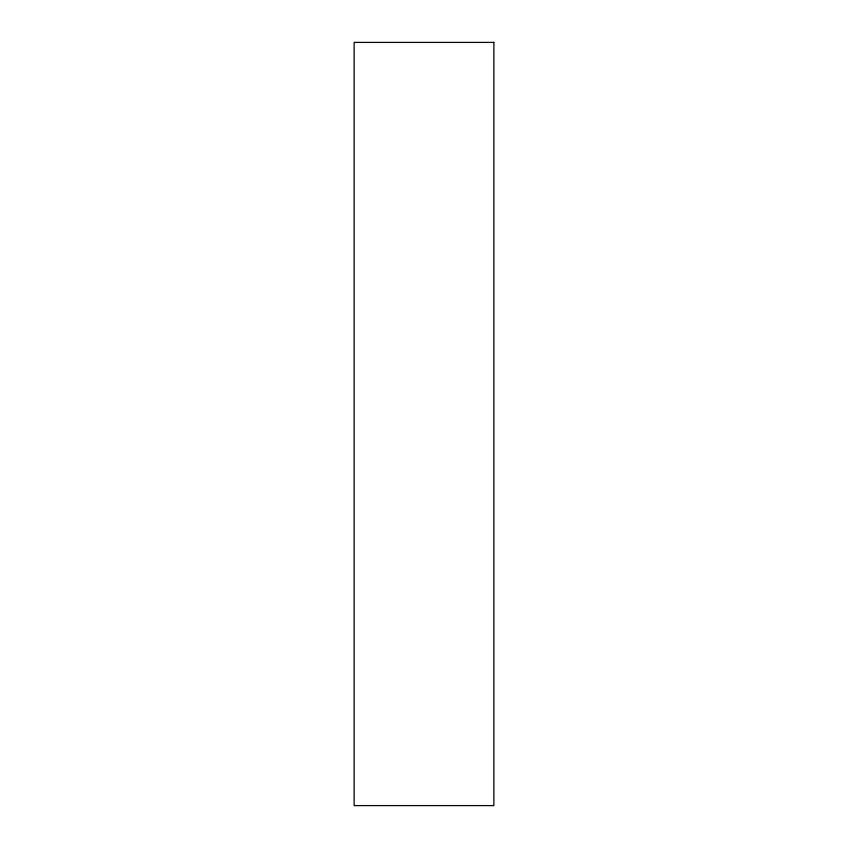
<?xml version="1.0" encoding="UTF-8"?>
<svg xmlns="http://www.w3.org/2000/svg" width="848" height="848" viewBox="0 0 848 848"><rect width="100%" height="100%" fill="white"/><g stroke="black" fill="none" stroke-linecap="round" stroke-linejoin="round"><path stroke-width="1.27" d="M493.865 42.4L354.135 42.4L354.135 805.6L493.865 805.6L493.865 42.4"/></g></svg>
